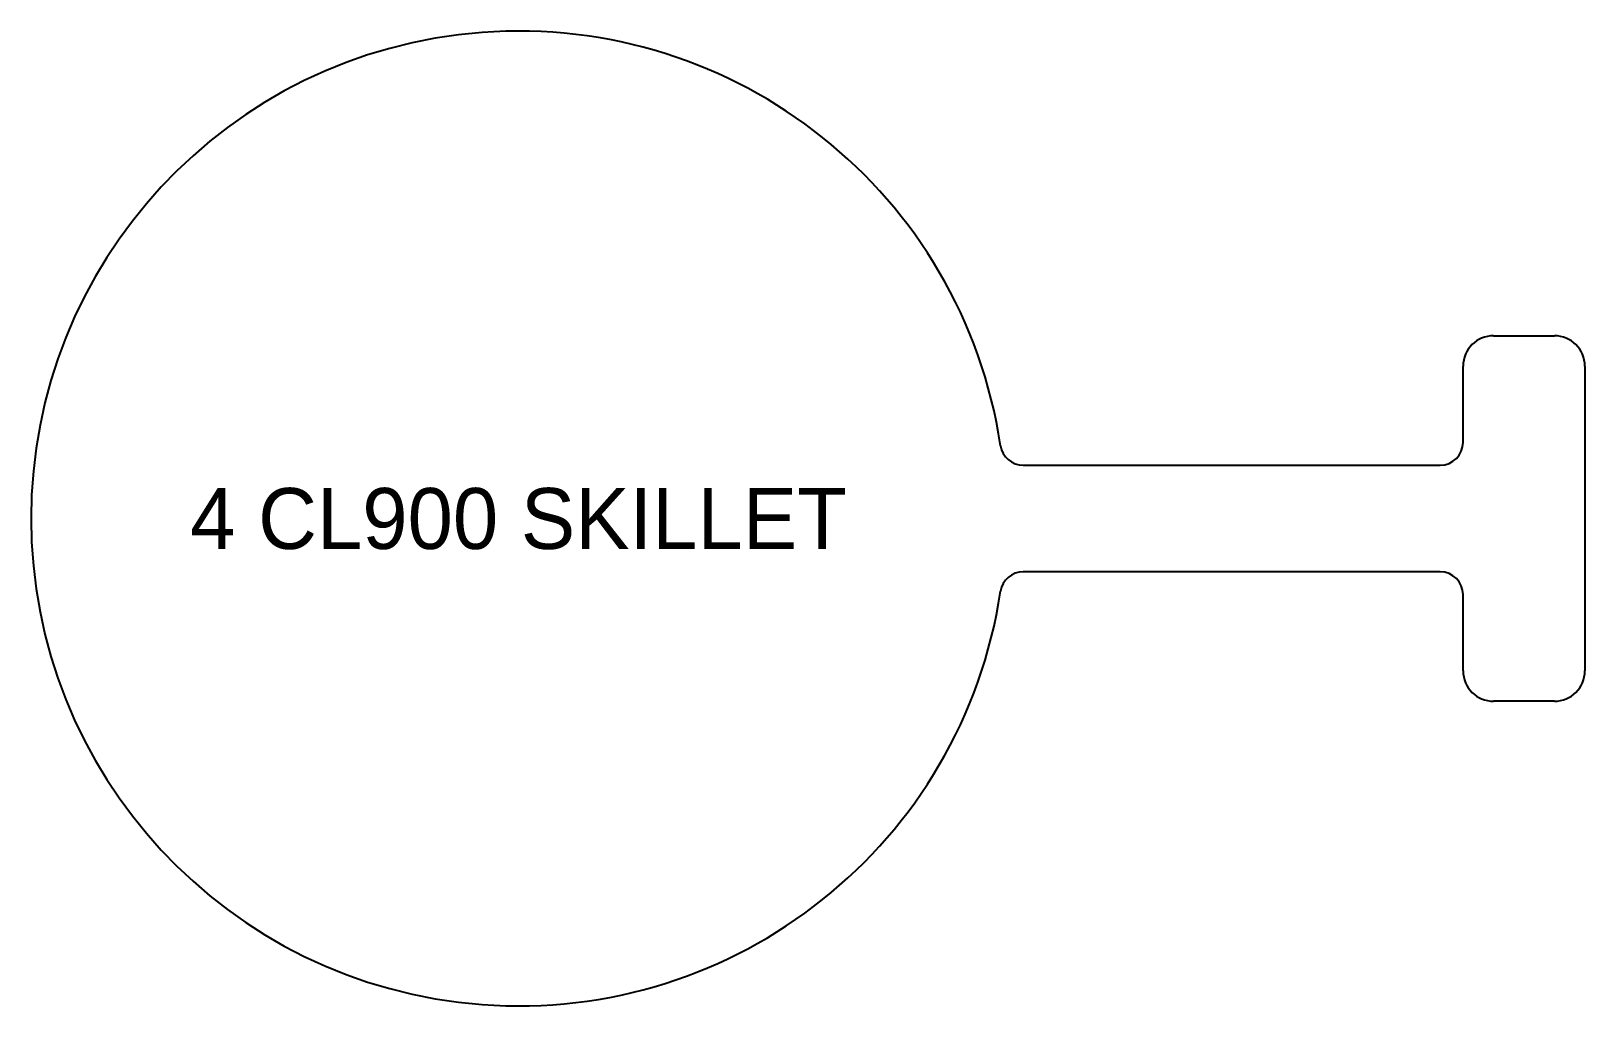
# Model space of a CAD drawing. Header units: inches. Extents: x -4 to 8.8, y -4 to 4.
import ezdxf
from ezdxf.enums import TextEntityAlignment as Align

# ---------------------------------------------------------------- set-up
doc = ezdxf.new("R2010")
doc.units = ezdxf.units.IN
doc.header["$MEASUREMENT"] = 0
doc.layers.add('CUT', color=7, linetype='CONTINUOUS')
doc.layers.add('ETCH', color=1, linetype='CONTINUOUS')

msp = doc.modelspace()

# ---------------------------------------------------------------- linework, layer by layer
at = {"layer": 'CUT'}
for p, q in [((8, 1.5), (8.5, 1.5)), ((7.75, 0.625), (7.75, 1.25)), ((8.75, 1.25), (8.75, -1.25)), ((4.140596, 0.4375), (7.5625, 0.4375)), ((7.5625, -0.4375), (4.140596, -0.4375)), ((7.75, -1.25), (7.75, -0.625)), ((8.5, -1.5), (8, -1.5))]:
    msp.add_line(p, q, dxfattribs=at)
for centre, radius, start, end in [((0, 0), 4, 8.583682, 351.416318), ((8, 1.25), 0.25, 90, 180), ((8.5, 1.25), 0.25, 0, 90), ((4.140596, 0.625), 0.1875, 188.583682, 270), ((7.5625, 0.625), 0.1875, 270, 0), ((4.140596, -0.625), 0.1875, 90, 171.416318), ((7.5625, -0.625), 0.1875, 0, 90), ((8, -1.25), 0.25, 180, 270), ((8.5, -1.25), 0.25, 270, 0)]:
    msp.add_arc(centre, radius, start, end, dxfattribs=at)

# ---------------------------------------------------------------- texts
at = {"layer": 'ETCH'}
msp.add_text('4 CL900 SKILLET', height=0.5, dxfattribs=at).set_placement((0, 0), align=Align.MIDDLE_CENTER)

doc.saveas('drawing.dxf')
